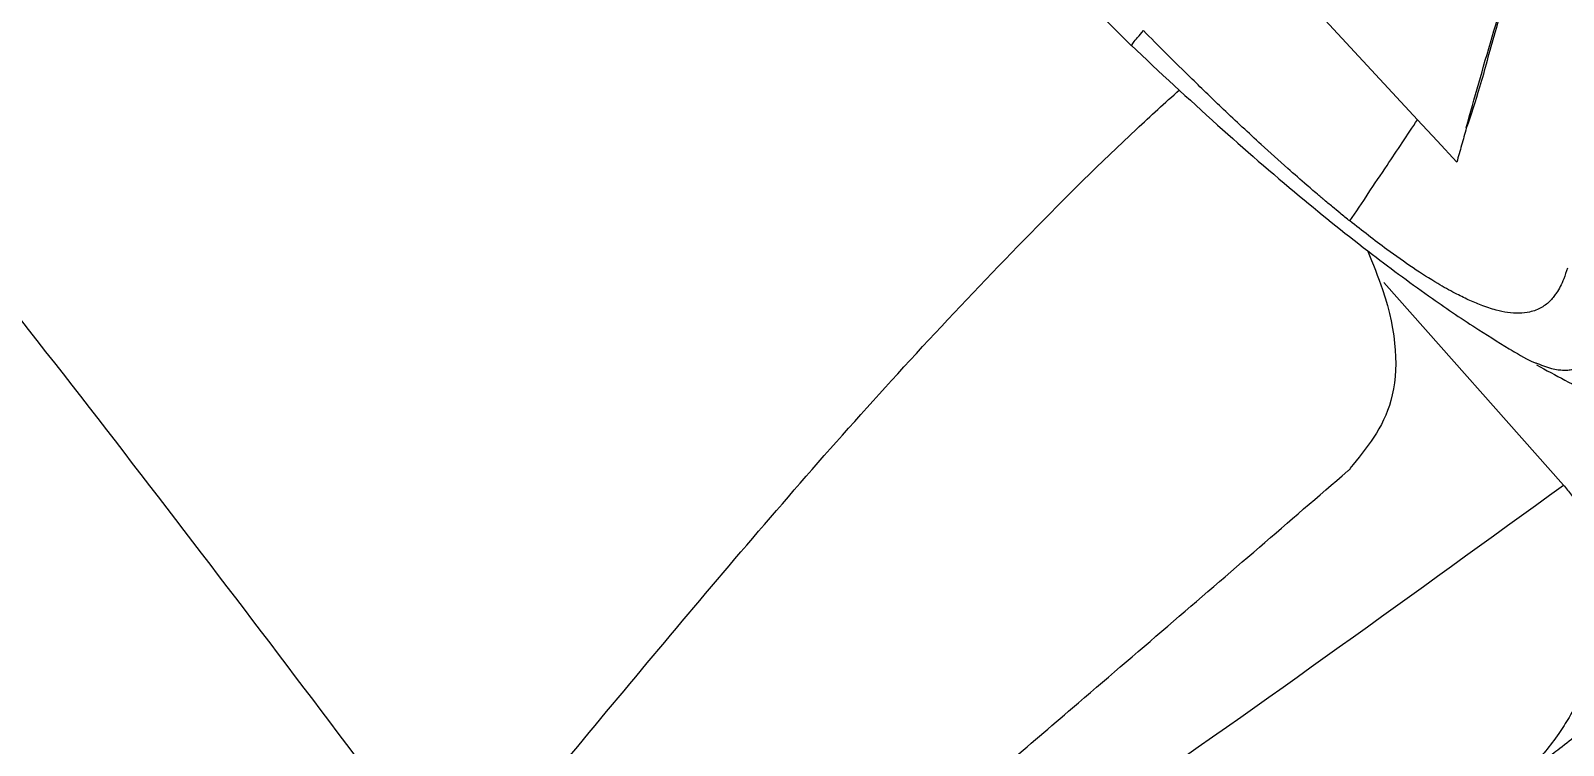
# Model space of a CAD drawing. Extents: x 525 to 613, y 487 to 635.
# Drawn here: x 601.479 to 603.524, y 575.03 to 575.983 of the extents above; entities that cross this region are included whole.
import ezdxf

# ---------------------------------------------------------------- set-up
doc = ezdxf.new("R2010")
doc.units = 0
doc.header["$MEASUREMENT"] = 0
doc.layers.add('1', color=4, linetype='Continuous')
doc.layers.add('STD TEST', color=3, linetype='Continuous')

# ---------------------------------------------------------------- blocks, each defined once
blk = doc.blocks.new('2023 VANGUARD')
at = {"layer": '1', "color": 3, "linetype": 'Continuous', "lineweight": 25}
for p, q in [((34.3697, -16.827), (34.1981, -16.6418)), ((34.5642, -17.3142), (34.3248, -17.0441))]:
    blk.add_line(p, q, dxfattribs=at)
at = {"layer": '1', "color": 3, "linetype": 'Continuous', "lineweight": 25, "flags": 128}
blk.add_lwpolyline([(34.4221, -16.8837), (34.3959, -16.8554), (34.3697, -16.827)], dxfattribs=at)
at = {"layer": '1', "color": 3, "linetype": 'Continuous', "lineweight": 25}
for points, knots in [([(26.8663, -9.7116), (26.937, -9.7812), (27.0812, -9.923), (27.2872, -10.1253), (27.4722, -10.3069), (27.6216, -10.4534), (27.7474, -10.5767), (27.8647, -10.6918), (27.9896, -10.8141), (28.1434, -10.965), (28.3305, -11.1483), (28.5539, -11.3673), (28.7978, -11.6064), (29.1727, -11.974), (29.664, -12.4562), (30.258, -13.0407), (30.9241, -13.6973), (31.6654, -14.4298), (32.3021, -15.0605), (32.756, -15.5099), (33.0391, -15.7902), (33.347, -16.0949), (33.6662, -16.4106), (33.8829, -16.6245), (33.9883, -16.7285)], [0, 0, 0, 0, 0.029767, 0.060688, 0.086611, 0.107534, 0.123455, 0.139475, 0.15683, 0.175896, 0.204115, 0.235405, 0.26976, 0.306593, 0.392938, 0.476282, 0.556631, 0.673578, 0.789035, 0.825555, 0.865273, 0.90861, 0.955567, 1, 1, 1, 1]), ([(33.089, -17.8555), (32.8469, -17.5345), (32.3652, -16.8957), (31.5863, -15.9847), (30.7889, -15.0999), (29.9669, -14.2414), (29.1318, -13.4082), (28.2861, -12.5963), (27.4201, -11.8141), (26.5231, -11.0565), (25.896, -10.586), (25.5807, -10.3493)], [0, 0, 0, 0, 0.113392, 0.225638, 0.337341, 0.448782, 0.560233, 0.669481, 0.778832, 0.888788, 1, 1, 1, 1]), ([(32.6165, -18.3278), (32.528, -18.1961), (32.3492, -17.9299), (32.0677, -17.5326), (31.7728, -17.1325), (31.4636, -16.7304), (31.1491, -16.3383), (30.7744, -15.8893), (30.3282, -15.3796), (29.7887, -14.7964), (29.285, -14.2806), (28.8367, -13.84), (28.4614, -13.4835), (28.0918, -13.1442), (27.7284, -12.8222), (27.3605, -12.5075), (26.9058, -12.1331), (26.3605, -11.7073), (25.7337, -11.2469), (25.3112, -10.9616), (25.103, -10.821)], [0, 0, 0, 0, 0.0447089, 0.0903487, 0.1369096, 0.1843794, 0.2327447, 0.2779544, 0.3484175, 0.4226792, 0.500679, 0.5505248, 0.5989031, 0.6457948, 0.691185, 0.7350623, 0.7815627, 0.8564232, 0.9292521, 1, 1, 1, 1]), ([(34.4345, -16.8379), (34.4456, -16.7984), (34.4679, -16.7194), (34.5097, -16.5834), (34.5588, -16.4306), (34.6176, -16.2588), (34.6898, -16.0689), (34.7712, -15.8583), (34.8637, -15.6362), (34.9793, -15.3549), (35.1221, -15.0114), (35.2893, -14.6043), (35.4569, -14.187), (35.6227, -13.7628), (35.7298, -13.4752), (35.7833, -13.3315)], [0, 0, 0, 0, 0.062561, 0.125095, 0.187382, 0.249789, 0.312754, 0.37631, 0.439124, 0.501607, 0.601699, 0.701611, 0.80118, 0.900668, 1, 1, 1, 1]), ([(35.7974, -13.3376), (35.753, -13.4569), (35.6619, -13.7015), (35.5224, -14.0599), (35.3791, -14.4202), (35.2369, -14.7692), (35.0974, -15.1067), (34.9892, -15.3677), (34.9101, -15.5598), (34.8559, -15.6912), (34.8036, -15.8187), (34.7541, -15.9407), (34.709, -16.0562), (34.6665, -16.1656), (34.6265, -16.2677), (34.5908, -16.3632), (34.561, -16.4474), (34.536, -16.5202), (34.5126, -16.5877), (34.4913, -16.6505), (34.4705, -16.7169), (34.454, -16.7813), (34.4408, -16.8204), (34.4348, -16.8382)], [0, 0, 0, 0, 0.082249, 0.168725, 0.250938, 0.337838, 0.421226, 0.501438, 0.538138, 0.573957, 0.608923, 0.645818, 0.681064, 0.714276, 0.751294, 0.786327, 0.81865, 0.848238, 0.87506, 0.90615, 0.934321, 0.970126, 1, 1, 1, 1]), ([(33.9892, -16.7277), (33.989, -16.7272), (33.9887, -16.726), (33.9987, -16.7146), (34.0042, -16.7083)], [0, 0, 0, 0, 0.453927, 1, 1, 1, 1]), ([(34.2794, -16.9621), (34.2751, -16.9586), (34.2674, -16.9524), (34.2556, -16.9427), (34.2481, -16.9365), (34.2434, -16.9326), (34.2415, -16.9309), (34.2343, -16.9248), (34.219, -16.9118), (34.1933, -16.8893), (34.1561, -16.8557), (34.1134, -16.8159), (34.071, -16.7749), (34.0354, -16.7399), (34.0139, -16.7182), (34.0042, -16.7083)], [0, 0, 0, 0, 0.046531, 0.08249, 0.126136, 0.126895, 0.132435, 0.147445, 0.203772, 0.295536, 0.422907, 0.605358, 0.758852, 0.890317, 1, 1, 1, 1]), ([(33.9875, -16.7278), (34.0258, -16.7635), (34.0994, -16.8322), (34.2071, -16.9256), (34.3031, -17.0028), (34.3833, -17.0616), (34.4451, -17.1038), (34.4824, -17.1265), (34.498, -17.1361)], [0, 0, 0, 0, 0.236313, 0.45464, 0.644025, 0.797546, 0.914818, 1, 1, 1, 1]), ([(33.089, -17.8555), (33.1296, -17.8067), (33.2112, -17.7086), (33.3342, -17.5607), (33.4588, -17.4124), (33.5861, -17.2652), (33.7174, -17.1196), (33.8537, -16.9772), (33.9656, -16.8654), (34.0329, -16.8046), (34.0521, -16.7873)], [0, 0, 0, 0, 0.133138, 0.267846, 0.402209, 0.536591, 0.671831, 0.808018, 0.945381, 1, 1, 1, 1]), ([(34.2794, -16.9621), (34.2958, -16.9377), (34.3251, -16.894), (34.3561, -16.8475), (34.3697, -16.827)], [0, 0, 0, 0, 0.559575, 1, 1, 1, 1]), ([(34.4348, -16.8382), (34.4327, -16.8459), (34.4284, -16.8613), (34.4242, -16.8762), (34.4221, -16.8837)], [0, 0, 0, 0, 0.4975083, 1, 1, 1, 1]), ([(34.5697, -17.0251), (34.5681, -17.0299), (34.5653, -17.0386), (34.5604, -17.0495), (34.5558, -17.057), (34.5514, -17.063), (34.5455, -17.0703), (34.5354, -17.0781), (34.5212, -17.0837), (34.5058, -17.0856), (34.4908, -17.0846), (34.4738, -17.0811), (34.4563, -17.0753), (34.4377, -17.0675), (34.4185, -17.058), (34.3942, -17.0444), (34.3637, -17.0249), (34.3245, -16.9975), (34.2959, -16.975), (34.2794, -16.9621)], [0, 0, 0, 0, 0.065071, 0.117528, 0.164418, 0.192892, 0.228101, 0.305987, 0.387462, 0.446911, 0.503219, 0.552425, 0.610396, 0.654966, 0.698808, 0.75237, 0.824235, 0.898691, 1, 1, 1, 1]), ([(34.3029, -17.0014), (34.3101, -17.019), (34.3417, -17.096), (34.3476, -17.2094), (34.3018, -17.2651), (34.2796, -17.292)], [0, 0, 0, 0, 0.132889, 0.580576, 1, 1, 1, 1]), ([(34.5296, -17.1521), (34.537, -17.1549), (34.5477, -17.159), (34.5591, -17.1607), (34.5667, -17.1611), (34.5734, -17.1607), (34.5794, -17.1595), (34.5905, -17.1556), (34.6002, -17.1483), (34.6071, -17.1391), (34.6091, -17.136), (34.6099, -17.1347), (34.6177, -17.1224), (34.6236, -17.1061), (34.6294, -17.0904)], [0, 0, 0, 0, 0.120655, 0.175577, 0.228931, 0.280642, 0.330633, 0.37883, 0.582501, 0.644172, 0.658875, 0.670684, 0.679617, 1, 1, 1, 1]), ([(34.4945, -17.1339), (34.5057, -17.1406), (34.5186, -17.1485), (34.5283, -17.1516), (34.5296, -17.1521)], [0, 0, 0, 0, 0.864286, 1, 1, 1, 1]), ([(34.5286, -17.1541), (34.5538, -17.1676), (34.6211, -17.2033), (34.7282, -17.2664), (34.8168, -17.3008), (34.861, -17.318)], [0, 0, 0, 0, 0.231158, 0.616866, 1, 1, 1, 1]), ([(33.3566, -18.0817), (33.4203, -18.0278), (33.5462, -17.9213), (33.7306, -17.7644), (33.8935, -17.625), (34.0354, -17.5033), (34.1576, -17.398), (34.2387, -17.3281), (34.2789, -17.2934), (34.2801, -17.2924)], [0, 0, 0, 0, 0.204083, 0.403349, 0.594374, 0.732584, 0.866354, 0.996112, 1, 1, 1, 1]), ([(33.1322, -18.266), (33.2015, -18.226), (33.4872, -18.0612), (33.9675, -17.7468), (34.3653, -17.4584), (34.5642, -17.3142)], [0, 0, 0, 0, 0.138102, 0.569051, 1, 1, 1, 1]), ([(34.5642, -17.3142), (34.5661, -17.3164), (34.5698, -17.3208), (34.5751, -17.3278), (34.5802, -17.3352), (34.585, -17.3428), (34.5895, -17.3509), (34.5938, -17.3593), (34.5977, -17.368), (34.6014, -17.3771), (34.6047, -17.3865), (34.6076, -17.3962), (34.6137, -17.4199), (34.6186, -17.4606), (34.6139, -17.516), (34.5985, -17.5719), (34.5783, -17.6143), (34.5576, -17.6469), (34.5424, -17.667), (34.5247, -17.6876), (34.5122, -17.6997), (34.5046, -17.707)], [0, 0, 0, 0, 0.019676, 0.039703, 0.060096, 0.080872, 0.102046, 0.123632, 0.145644, 0.168095, 0.190996, 0.214358, 0.238193, 0.35957, 0.494763, 0.617383, 0.755859, 0.814312, 0.881527, 0.927778, 1, 1, 1, 1]), ([(34.5046, -17.707), (34.5101, -17.7029), (34.5217, -17.6943), (34.54, -17.6803), (34.5611, -17.6638), (34.5857, -17.6443), (34.6106, -17.6243), (34.6374, -17.6024), (34.6641, -17.5805), (34.6902, -17.5587), (34.7144, -17.5385), (34.7361, -17.5202), (34.758, -17.5017), (34.7779, -17.4847), (34.795, -17.4701), (34.8089, -17.4583), (34.8201, -17.4488), (34.8302, -17.4403), (34.839, -17.4328), (34.8468, -17.4263), (34.8512, -17.4228), (34.8533, -17.4211)], [0, 0, 0, 0, 0.037111, 0.078801, 0.125001, 0.182548, 0.250004, 0.300958, 0.375008, 0.446617, 0.500007, 0.565544, 0.625025, 0.689485, 0.750004, 0.794684, 0.838107, 0.880311, 0.921335, 0.961218, 1, 1, 1, 1])]:
    blk.add_open_spline(points, degree=3, knots=knots, dxfattribs=at)
blk = doc.blocks.new('2026 Vanguard')
at = {"layer": 'STD TEST', "color": 1}
blk.add_blockref('2023 VANGUARD', (44.1613, 88.209), dxfattribs=at)

msp = doc.modelspace()

# ---------------------------------------------------------------- block references
at = {"layer": '1'}
msp.add_blockref('2026 Vanguard', (524.7985, 504.4821), dxfattribs=at)

doc.saveas('drawing.dxf')
